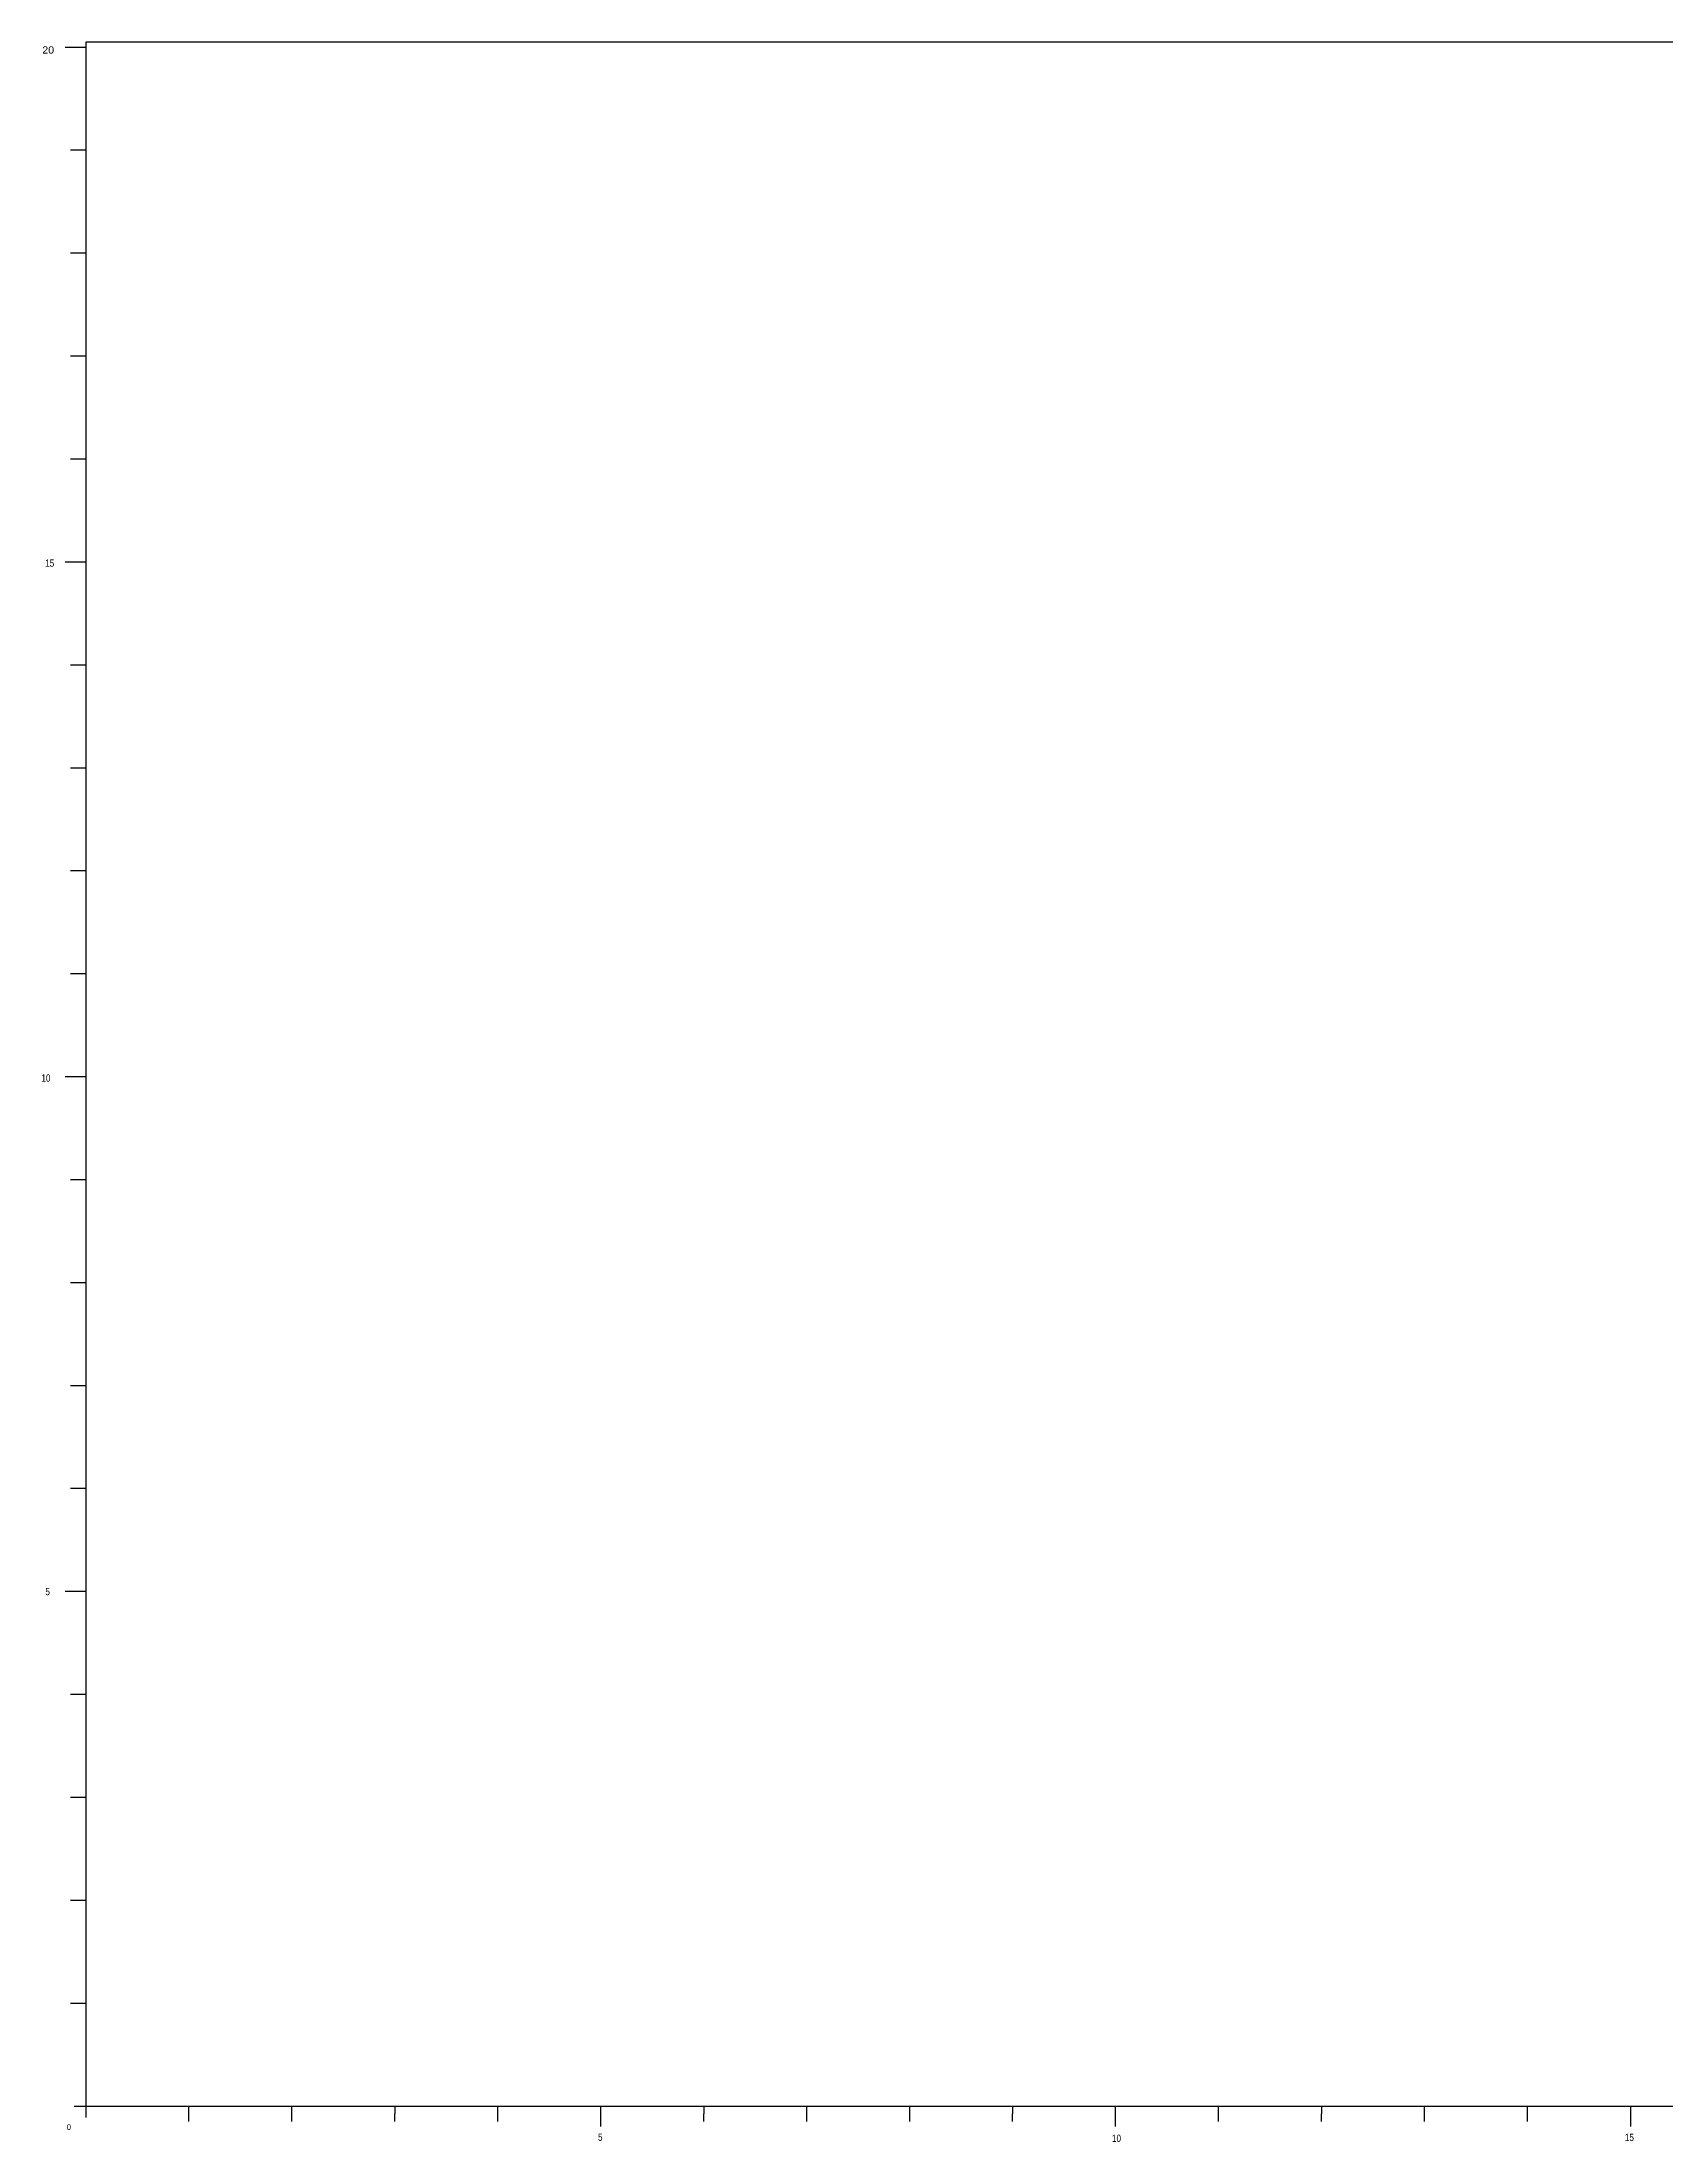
# Model space of a CAD drawing. Header units: inches. Extents: x 1.6 to 33, y 0.6 to 21.
# Drawn here: x 1.57 to 17.34, y 0.65 to 21.05 of the extents above; entities that cross this region are included whole.
import ezdxf

# ---------------------------------------------------------------- set-up
doc = ezdxf.new("R2010")
doc.units = ezdxf.units.IN
doc.header["$LTSCALE"] = 0.028
doc.layers.add('20', color=7, linetype='Continuous', lineweight=25)

msp = doc.modelspace()

# ---------------------------------------------------------------- linework, layer by layer
at = {"layer": '20'}
for p, q in [((2, 21.04874), (2, 0.8875)), ((1.79867, 21), (1.99867, 21)), ((1.84897, 20), (2, 20)), ((1.84897, 19), (2, 19)), ((1.84897, 18), (2, 18)), ((1.84897, 17), (2, 17)), ((1.79867, 16), (1.99867, 16)), ((1.84897, 15), (2, 15)), ((1.84897, 14), (2, 14)), ((1.84897, 13), (2, 13)), ((1.84897, 12), (2, 12)), ((1.79867, 11), (1.99867, 11)), ((1.84897, 10), (2, 10)), ((1.84897, 9), (2, 9)), ((1.84897, 8), (2, 8)), ((1.84897, 7), (2, 7)), ((1.79867, 6), (1.99867, 6)), ((1.84897, 5), (2, 5)), ((1.84897, 4), (2, 4)), ((1.84897, 3), (2, 3)), ((1.84897, 2), (2, 2)), ((1.8875, 1), (32.70126, 1)), ((3, 0.84897), (3, 1)), ((4, 0.84897), (4, 1)), ((5, 1), (5, 0.925)), ((5, 0.84897), (5, 0.925)), ((6, 0.84897), (6, 1)), ((7, 0.8), (7, 1)), ((8, 1), (8, 0.925)), ((8, 0.84897), (8, 0.925)), ((9, 0.84897), (9, 1)), ((10, 0.84897), (10, 1)), ((11, 1), (11, 0.925)), ((11, 0.84897), (11, 0.925)), ((12, 0.8), (12, 1)), ((13, 0.84897), (13, 1)), ((14, 1), (14, 0.925)), ((14, 0.84897), (14, 0.925)), ((15, 0.84897), (15, 1)), ((16, 0.84897), (16, 1)), ((17, 1), (17, 0.8))]:
    msp.add_line(p, q, dxfattribs=at)
msp.add_lwpolyline([(32.70126, 0.8875), (32.70126, 21.04874), (2, 21.04874)], dxfattribs=at)

# ---------------------------------------------------------------- texts
for s, height, width, p in [('20', 0.07, 1.1, (1.57651, 20.93637)), ('15', 0.07, 0.85, (1.60375, 15.95206)), ('10', 0.07, 0.85, (1.56754, 10.95046)), ('5', 0.07, 0.85, (1.60646, 5.96177)), ('0', 0.05625, 0.85, (1.81398, 0.76728)), ('5', 0.07, 0.85, (6.973, 0.6623)), ('10', 0.07, 0.85, (11.96411, 0.65158)), ('15', 0.07, 0.85, (16.94523, 0.66074))]:
    msp.add_text(s, height=height, dxfattribs=dict(at, width=width)).set_placement(p)

doc.saveas('drawing.dxf')
